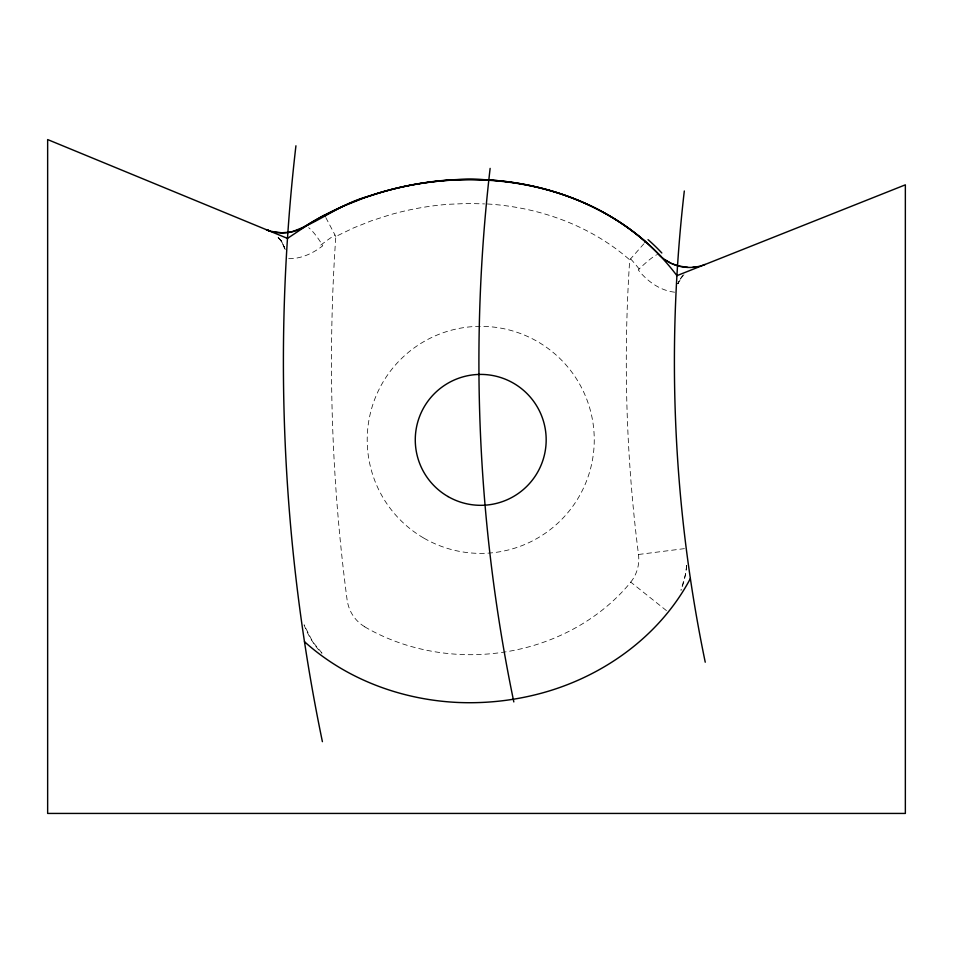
<?xml version="1.0" encoding="UTF-8"?>
<svg xmlns="http://www.w3.org/2000/svg" width="953" height="953" viewBox="0 0 953 953"><rect width="100%" height="100%" fill="white"/><g stroke="black" fill="none" stroke-linecap="round" stroke-linejoin="round"><path stroke-width="0.71" stroke-dasharray="4.76 3.57" d="M686.684 565.367L685.624 573.801L681.05 590.133M677.857 283.768L682.646 275.727A27.756 27.756 0 0 0 677.857 283.768L679.894 279.574L685.171 273.237M630.731 582.128A36.643 36.643 0 0 0 638.486 554.479A1526.17 1526.17 0 0 1 629.719 259.859L643.811 243.873M347.118 600.009A1820.349 1820.349 0 0 1 335.813 236.487L353.313 228.029L371.467 220.774L390.134 214.759A294.096 294.096 0 0 1 448.148 204.311L467.78 203.465L484.577 203.906M638.534 554.479L684.385 548.642M288.699 258.68C301.184 258.906 313.072 253.295 322.781 245.779A22.419 4.741 57.9 0 0 308.689 227.684M487.376 203.978C539.088 207.123 590.479 225.504 629.719 259.859M674.593 292.19C659.941 290.522 647.194 281.218 638.236 269.902A22.634 3.193 -43.9 0 1 656.629 254.82M364.761 626.86C396.377 645.324 432.948 654.449 469.46 654.699A224.122 224.122 0 0 0 523.912 648.147C565.189 637.831 603.714 615.269 630.767 582.152L666.909 610.98M278.038 237.476L281.623 241.395L284.518 247.661A29.388 29.388 0 0 0 278.383 237.559L281.623 241.395L285.388 249.889M322.078 653.139L312.703 641.845L304.055 624.823A85.699 85.699 0 0 0 321.554 653.115M278.395 237.547L281.349 241.276L284.852 248.733M325.831 217.618L335.79 236.487M630.707 258.966A89.094 46.149 47.4 0 1 639.439 269.318M686.625 565.367A84.376 84.376 0 0 1 681.002 590.121M364.796 626.8A36.583 36.583 0 0 1 347.19 600.009M320.78 245.1A77.789 23.622 -33.6 0 1 334.801 235.046M423.966 538.183A113.538 113.538 0 0 0 594.255 439.857A113.538 113.538 0 0 0 423.966 341.543A113.538 113.538 0 0 0 423.966 538.183"/><path stroke-width="1.43" d="M690.377 578.531C659.69 636.401 602.558 677.095 539.815 693.629A274.869 274.869 0 0 1 456.904 702.421C401.237 699.645 346.094 679.239 304.472 641.679M644.978 242.55L645.586 241.848C585.964 189.707 502.457 171.004 425.109 182.642A318.219 318.219 0 0 0 363.236 198.2L343.568 206.086L324.568 215.247L325.009 216.069M291.082 231.984C318.516 222.978 341.365 202.834 369.955 195.937A319.803 319.803 0 0 1 440.453 180.927C520.147 172.791 605.107 197.295 660.953 256.476M697.346 266.78L692.736 267.328M289.974 232.151L281.611 232.782L271.915 231.508M687.875 267.364L678.822 266.054L672.127 263.802M270.211 231.055L266.352 229.697A42.504 42.504 0 0 0 305.115 226.421A22.419 4.741 57.9 0 1 306.139 226.29M670.995 263.242L665.337 260.038M267.078 230.054A29.388 29.388 0 0 1 269.091 230.888M304.936 226.349A104.556 35.38 -26.2 0 1 324.461 215.116M705.125 264.446A42.504 42.504 0 0 1 658.821 254.451A22.634 3.193 -43.9 0 0 658.082 254.308M648.04 239.644A112.394 64.935 37.7 0 1 661.823 252.986M513.822 701.932A1673.575 1673.575 0 0 1 490.128 168.395M322.4 741.66A1869.071 1869.071 0 0 1 295.93 145.797M705.244 662.204A1478.079 1478.079 0 0 1 684.314 190.993M309.773 223.562L287.484 238.405L47.65 139.567L47.65 813.433L905.35 813.433L905.35 184.834L676.928 275.667C592.933 164.035 423.62 154.029 309.773 223.562M448.005 496.549A65.447 65.447 0 0 0 546.176 439.857A65.447 65.447 0 0 0 448.005 383.177A65.447 65.447 0 0 0 448.005 496.549"/></g></svg>
